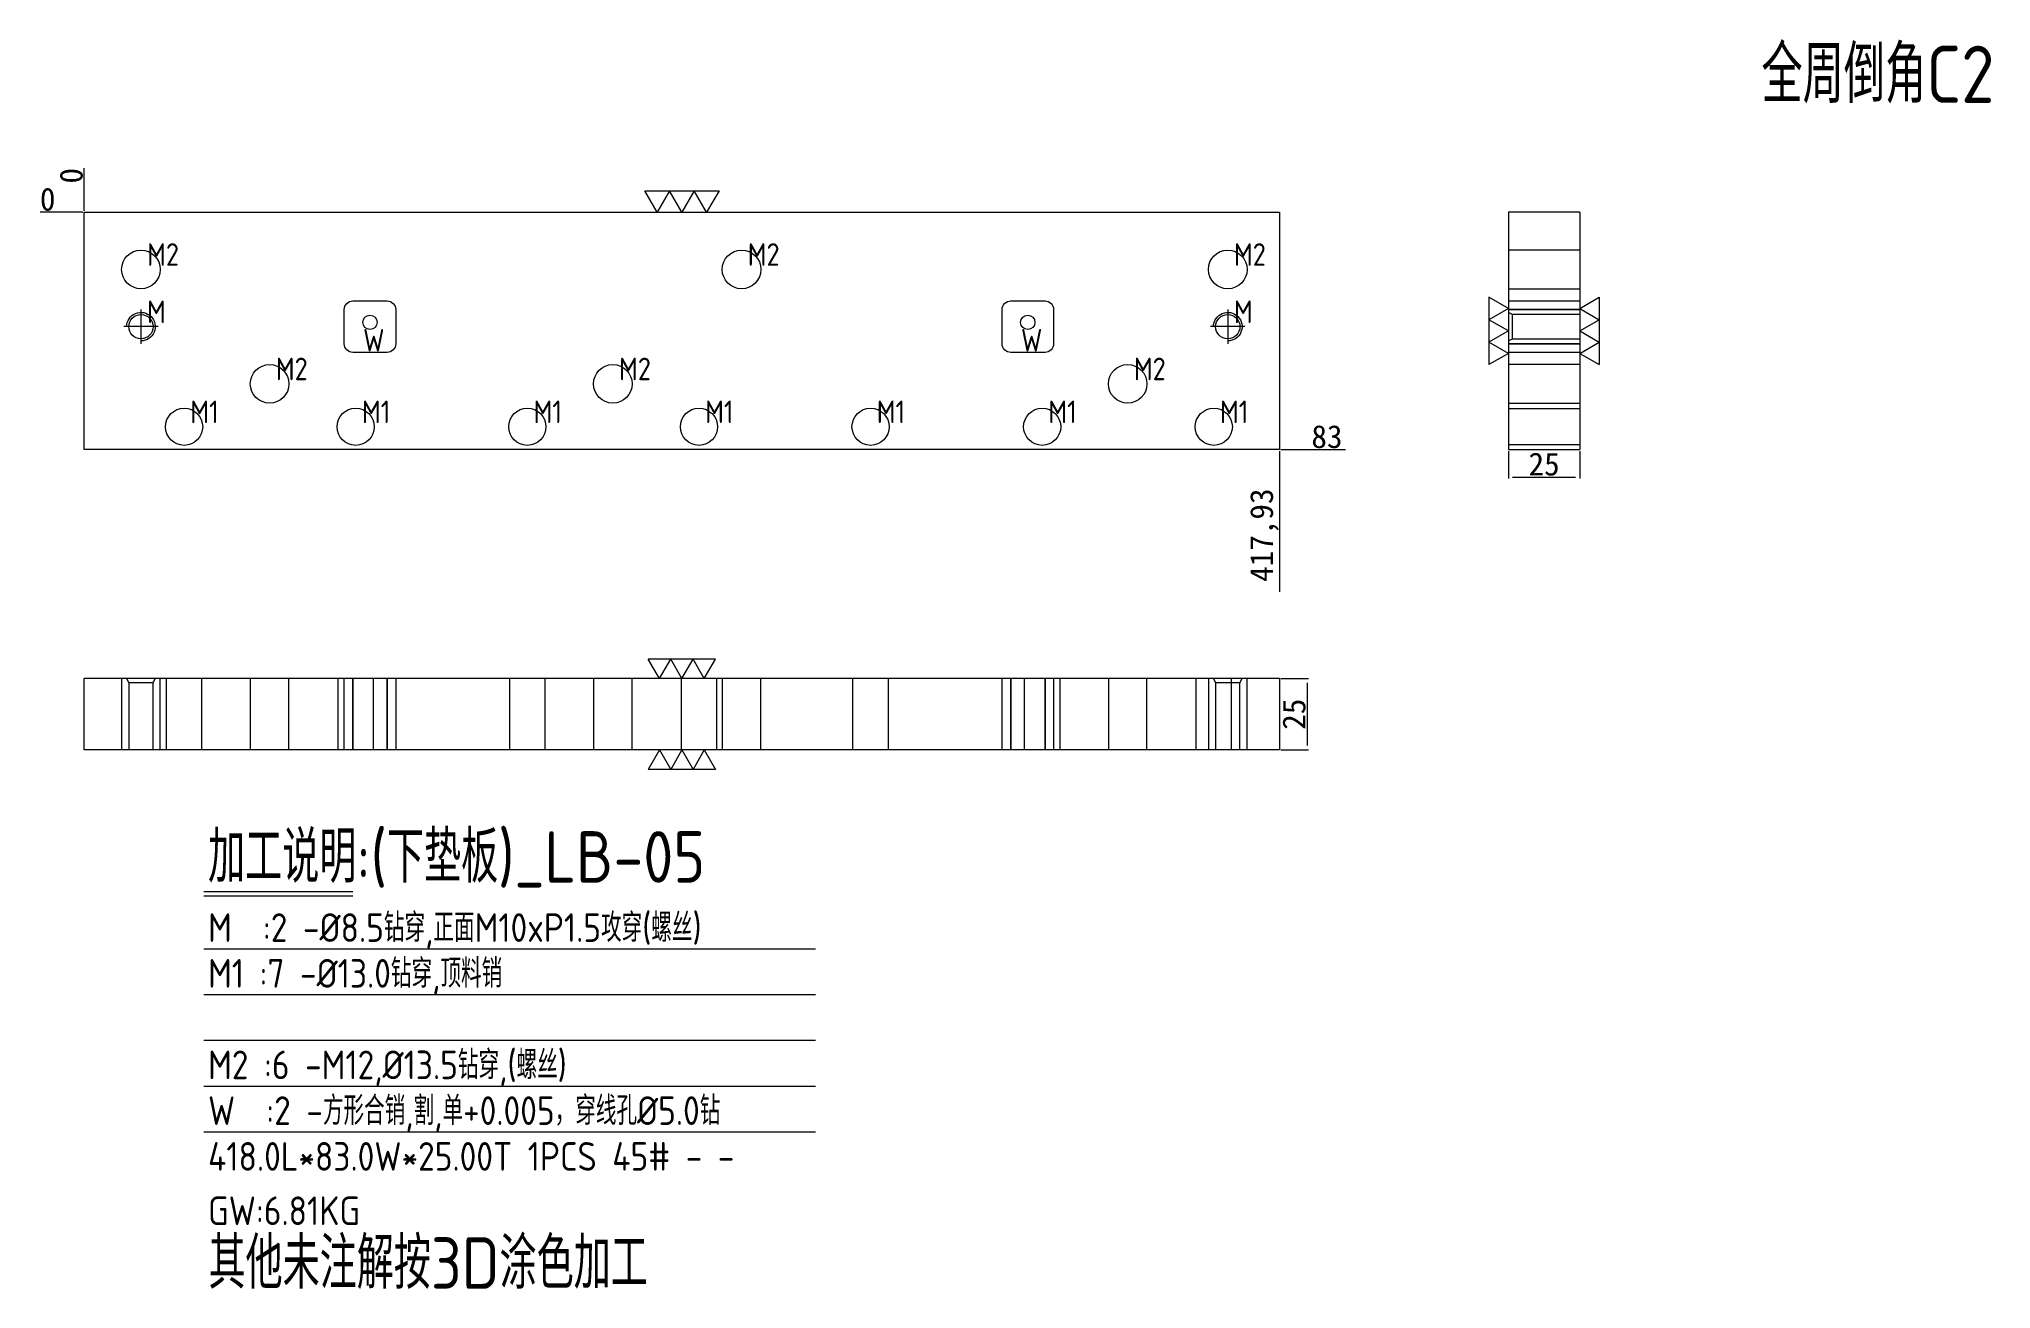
# Model space of a CAD drawing. Header units: millimetres. Extents: x 13519 to 14202, y 34148 to 34585.
import ezdxf

# ---------------------------------------------------------------- set-up
doc = ezdxf.new("R2010")
doc.units = ezdxf.units.MM
doc.linetypes.add('DASHED', pattern=[0])
doc.layers.add('dim', color=4, linetype='Continuous')
doc.layers.add('dim_temp', color=161, linetype='Continuous', lineweight=9)
doc.layers.add('LB', color=7, linetype='Continuous', true_color=0xffffff)
doc.layers.add('U1', color=7, linetype='Continuous', true_color=0xffffff)
doc.styles.add('_PUG_ERP', font='txt')
doc.styles.add('gbenor', font='gbenor.shx', dxfattribs={"bigfont": 'gbcbig'})
doc.dimstyles.new('_PUG_ERP', dxfattribs={"dimtxt": 8, "dimasz": 1.5, "dimexe": 0.5, "dimexo": 0.5, "dimgap": 0.5, "dimtad": 1, "dimtxsty": '_PUG_ERP', "dimblk": 'CLOSEDBLANK', "dimcen": 0, "dimclrd": 4, "dimclre": 4, "dimclrt": 3, "dimazin": 3, "dimtfac": 1, "dimtmove": 0, "dimatfit": 3, "dimldrblk": 'CLOSEDBLANK', "dimlwd": 9, "dimlwe": 9})

# ---------------------------------------------------------------- blocks, each defined once
blk = doc.blocks.new('*D1266')
at = {"layer": 'Defpoints', "color": 0}
for p in [(13535.06, 34524.76), (13952.99, 34441.76), (13962.59, 34441.76)]:
    blk.add_point(p, dxfattribs=at)
at = {"layer": 'dim_temp', "color": 4, "lineweight": 9}
blk.add_line((13953.49, 34441.76), (13976.04, 34441.76), dxfattribs=at)
at = {"layer": 'dim_temp', "color": 3, "lineweight": 18, "insert": (13969.56, 34446.26), "char_height": 8, "attachment_point": 5, "style": '_PUG_ERP'}
blk.add_mtext('83', dxfattribs=at)
blk = doc.blocks.new('_ClosedBlank')
blk = doc.blocks.new('*D1267')
at = {"layer": 'Defpoints', "color": 0}
for p in [(13525.46, 34524.76), (13535.06, 34524.76), (13535.06, 34524.76)]:
    blk.add_point(p, dxfattribs=at)
at = {"layer": 'dim_temp', "color": 4, "lineweight": 9}
blk.add_line((13534.56, 34524.76), (13519.63, 34524.76), dxfattribs=at)
at = {"layer": 'dim_temp', "color": 3, "lineweight": 18, "insert": (13522.29, 34529.26), "char_height": 8, "attachment_point": 5, "style": '_PUG_ERP'}
blk.add_mtext('0', dxfattribs=at)
blk = doc.blocks.new('*D1268')
at = {"layer": 'Defpoints', "color": 0}
for p in [(13535.06, 34534.36), (13535.06, 34524.76), (13535.06, 34524.76)]:
    blk.add_point(p, dxfattribs=at)
at = {"layer": 'dim_temp', "color": 4, "lineweight": 9}
blk.add_line((13535.06, 34525.26), (13535.06, 34540.19), dxfattribs=at)
at = {"layer": 'dim_temp', "color": 3, "lineweight": 18, "insert": (13530.56, 34537.52), "char_height": 8, "attachment_point": 5, "rotation": 90, "style": '_PUG_ERP'}
blk.add_mtext('0', dxfattribs=at)
blk = doc.blocks.new('*D1269')
at = {"layer": 'Defpoints', "color": 0}
for p in [(13535.06, 34524.76), (13952.99, 34441.76), (13952.99, 34432.16)]:
    blk.add_point(p, dxfattribs=at)
at = {"layer": 'dim_temp', "color": 4, "lineweight": 9}
for p, q in [((13952.99, 34441.26), (13952.99, 34438.16)), ((13952.99, 34438.16), (13952.99, 34435.16)), ((13952.99, 34435.16), (13952.99, 34392.04))]:
    blk.add_line(p, q, dxfattribs=at)
at = {"layer": 'dim_temp', "color": 3, "lineweight": 18, "insert": (13947.73, 34411.85), "char_height": 8, "attachment_point": 5, "rotation": 90, "style": '_PUG_ERP'}
blk.add_mtext('417,93', dxfattribs=at)
blk = doc.blocks.new('*D1270')
at = {"layer": 'Defpoints', "color": 0}
for p in [(13952.99, 34361.76), (13952.99, 34336.76), (13962.59, 34336.76)]:
    blk.add_point(p, dxfattribs=at)
at = {"layer": 'dim_temp', "color": 4, "lineweight": 9}
for p, q in [((13953.49, 34361.76), (13963.09, 34361.76)), ((13962.59, 34360.26), (13962.59, 34338.26)), ((13953.49, 34336.76), (13963.09, 34336.76))]:
    blk.add_line(p, q, dxfattribs=at)
at = {"layer": 'dim_temp', "color": 3, "lineweight": 18, "insert": (13958.09, 34349.26), "char_height": 8, "attachment_point": 5, "rotation": 90, "style": '_PUG_ERP'}
blk.add_mtext('25', dxfattribs=at)
blk = doc.blocks.new('*D1271')
at = {"layer": 'Defpoints', "color": 0}
for p in [(14032.99, 34441.76), (14057.99, 34441.76), (14057.99, 34432.16)]:
    blk.add_point(p, dxfattribs=at)
at = {"layer": 'dim_temp', "color": 4, "lineweight": 9}
for p, q in [((14032.99, 34441.26), (14032.99, 34431.66)), ((14057.99, 34441.26), (14057.99, 34431.66)), ((14034.49, 34432.16), (14056.49, 34432.16))]:
    blk.add_line(p, q, dxfattribs=at)
at = {"layer": 'dim_temp', "color": 3, "lineweight": 18, "insert": (14045.49, 34436.66), "char_height": 8, "attachment_point": 5, "style": '_PUG_ERP'}
blk.add_mtext('25', dxfattribs=at)

msp = doc.modelspace()

# ---------------------------------------------------------------- linework, layer by layer
at = {"layer": 'dim', "color": 20, "linetype": 'Continuous', "lineweight": 18}
for p, q in [((14032.988, 34491.092), (14026.202, 34495.01)), ((14026.202, 34495.01), (14026.202, 34471.502)), ((14057.988, 34491.092), (14064.774, 34495.01)), ((14064.774, 34495.01), (14064.774, 34471.502)), ((14032.988, 34491.092), (14026.202, 34487.174)), ((14032.988, 34483.256), (14026.202, 34487.174)), ((14057.988, 34491.092), (14064.774, 34487.174)), ((14057.988, 34483.256), (14064.774, 34487.174)), ((14032.988, 34483.256), (14026.202, 34479.338)), ((14032.988, 34475.42), (14026.202, 34479.338)), ((14057.988, 34483.256), (14064.774, 34479.338)), ((14057.988, 34475.42), (14064.774, 34479.338)), ((14032.988, 34475.42), (14026.202, 34471.502)), ((14057.988, 34475.42), (14064.774, 34471.502)), ((13736.188, 34361.756), (13732.27, 34368.542)), ((13755.779, 34368.542), (13732.27, 34368.542)), ((13736.188, 34361.756), (13740.106, 34368.542)), ((13744.024, 34361.756), (13740.106, 34368.542)), ((13744.024, 34361.756), (13747.942, 34368.542)), ((13751.86, 34361.756), (13747.942, 34368.542)), ((13751.86, 34361.756), (13755.779, 34368.542)), ((13736.188, 34336.756), (13732.27, 34329.97)), ((13736.188, 34336.756), (13740.106, 34329.97)), ((13744.024, 34336.756), (13740.106, 34329.97)), ((13744.024, 34336.756), (13747.942, 34329.97)), ((13751.86, 34336.756), (13747.942, 34329.97)), ((13751.86, 34336.756), (13755.779, 34329.97)), ((13755.779, 34329.97), (13732.27, 34329.97))]:
    msp.add_line(p, q, dxfattribs=at)
at = {"layer": 'dim', "color": 8, "linetype": 'Continuous', "lineweight": 18}
for p, q in [((13576.853, 34287.256), (13629.017, 34287.256)), ((13576.853, 34285.756), (13629.017, 34285.756)), ((13576.853, 34267.256), (13790.693, 34267.256)), ((13576.853, 34251.256), (13790.693, 34251.256)), ((13576.853, 34235.256), (13790.693, 34235.256)), ((13576.853, 34235.256), (13790.693, 34235.256)), ((13576.853, 34219.256), (13790.693, 34219.256)), ((13576.853, 34203.256), (13790.693, 34203.256))]:
    msp.add_line(p, q, dxfattribs=at)
at = {"layer": 'dim', "lineweight": 18}
msp.add_lwpolyline([(13757.015, 34532.256), (13752.685, 34524.756), (13748.354, 34532.256), (13744.024, 34524.756), (13739.694, 34532.256), (13735.364, 34524.756), (13731.034, 34532.256), (13757.015, 34532.256)], close=True, dxfattribs=at)
at = {"layer": 'LB', "color": 135, "linetype": 'Continuous', "lineweight": 18}
for p, q in [((14032.988, 34524.756), (14032.988, 34441.756)), ((14057.988, 34524.756), (14032.988, 34524.756)), ((14057.988, 34524.756), (14057.988, 34441.756)), ((14032.988, 34441.756), (14057.988, 34441.756)), ((13535.061, 34336.756), (13535.061, 34361.756)), ((13952.988, 34361.756), (13535.061, 34361.756)), ((13952.988, 34361.756), (13952.988, 34336.756)), ((13952.988, 34336.756), (13535.061, 34336.756))]:
    msp.add_line(p, q, dxfattribs=at)
at = {"layer": 'LB', "color": 31, "linetype": 'DASHED', "lineweight": 13, "ltscale": 0.419335}
for p, q in [((14057.988, 34511.509), (14032.988, 34511.509)), ((14032.988, 34498.002), (14057.988, 34498.002)), ((14057.988, 34471.509), (14032.988, 34471.509)), ((14032.988, 34458.002), (14057.988, 34458.002)), ((13548.135, 34361.756), (13548.135, 34336.756)), ((13561.642, 34336.756), (13561.642, 34361.756)), ((13593.135, 34361.756), (13593.135, 34336.756)), ((13606.642, 34336.756), (13606.642, 34361.756)), ((13713.135, 34361.756), (13713.135, 34336.756)), ((13726.642, 34336.756), (13726.642, 34361.756)), ((13758.135, 34361.756), (13758.135, 34336.756)), ((13771.642, 34336.756), (13771.642, 34361.756)), ((13893.135, 34361.756), (13893.135, 34336.756)), ((13906.642, 34336.756), (13906.642, 34361.756)), ((13928.135, 34361.756), (13928.135, 34336.756)), ((13941.642, 34336.756), (13941.642, 34361.756))]:
    msp.add_line(p, q, dxfattribs=at)
at = {"layer": 'LB', "color": 1, "linetype": 'DASHED', "lineweight": 13, "ltscale": 0.419335}
msp.add_line((14032.988, 34493.756), (14057.988, 34493.756), dxfattribs=at)
at = {"layer": 'LB', "color": 155, "linetype": 'DASHED', "lineweight": 13, "ltscale": 0.419335}
for p, q in [((14032.988, 34490.756), (14057.988, 34490.756)), ((14057.988, 34490.756), (14032.988, 34490.756)), ((14032.988, 34490.756), (14057.988, 34490.756)), ((14057.988, 34490.756), (14032.988, 34490.756)), ((14057.988, 34478.756), (14032.988, 34478.756)), ((14032.988, 34478.756), (14057.988, 34478.756)), ((14057.988, 34478.756), (14032.988, 34478.756)), ((14032.988, 34478.756), (14057.988, 34478.756)), ((13628.988, 34336.756), (13628.988, 34361.756)), ((13628.988, 34361.756), (13628.988, 34336.756)), ((13640.988, 34361.756), (13640.988, 34336.756)), ((13640.988, 34336.756), (13640.988, 34361.756)), ((13858.988, 34336.756), (13858.988, 34361.756)), ((13858.988, 34361.756), (13858.988, 34336.756)), ((13870.988, 34361.756), (13870.988, 34336.756)), ((13870.988, 34336.756), (13870.988, 34361.756))]:
    msp.add_line(p, q, dxfattribs=at)
at = {"layer": 'LB', "color": 5, "linetype": 'DASHED', "lineweight": 13, "ltscale": 0.419335}
for p, q in [((14034.482, 34489.009), (14032.988, 34489.756)), ((14057.988, 34489.009), (14034.482, 34489.009)), ((14034.482, 34484.756), (14034.482, 34489.009)), ((14034.482, 34480.503), (14034.482, 34484.756)), ((14032.988, 34479.756), (14034.482, 34480.503)), ((14034.482, 34480.503), (14057.988, 34480.503)), ((14057.988, 34456.008), (14032.988, 34456.008)), ((14032.988, 34443.503), (14057.988, 34443.503)), ((13549.888, 34361.756), (13550.635, 34360.262)), ((13559.141, 34360.262), (13559.888, 34361.756)), ((13563.736, 34361.756), (13563.736, 34336.756)), ((13576.241, 34336.756), (13576.241, 34361.756)), ((13623.736, 34361.756), (13623.736, 34336.756)), ((13636.241, 34336.756), (13636.241, 34361.756)), ((13683.736, 34361.756), (13683.736, 34336.756)), ((13696.241, 34336.756), (13696.241, 34361.756)), ((13743.736, 34361.756), (13743.736, 34336.756)), ((13756.241, 34336.756), (13756.241, 34361.756)), ((13803.736, 34361.756), (13803.736, 34336.756)), ((13816.241, 34336.756), (13816.241, 34361.756)), ((13863.736, 34361.756), (13863.736, 34336.756)), ((13876.241, 34336.756), (13876.241, 34361.756)), ((13923.736, 34361.756), (13923.736, 34336.756)), ((13929.888, 34361.756), (13930.635, 34360.262)), ((13936.241, 34336.756), (13936.241, 34361.756)), ((13939.141, 34360.262), (13939.888, 34361.756)), ((13550.635, 34360.262), (13550.635, 34336.756)), ((13559.141, 34360.262), (13550.635, 34360.262)), ((13559.141, 34336.756), (13559.141, 34360.262)), ((13930.635, 34360.262), (13930.635, 34336.756)), ((13939.141, 34360.262), (13930.635, 34360.262)), ((13939.141, 34336.756), (13939.141, 34360.262))]:
    msp.add_line(p, q, dxfattribs=at)
at = {"layer": 'LB', "color": 135, "linetype": 'DASHED', "lineweight": 13, "ltscale": 0.419335}
for p, q in [((14057.988, 34475.756), (14032.988, 34475.756)), ((13625.988, 34336.756), (13625.988, 34361.756)), ((13643.988, 34361.756), (13643.988, 34336.756)), ((13855.988, 34336.756), (13855.988, 34361.756)), ((13873.988, 34361.756), (13873.988, 34336.756))]:
    msp.add_line(p, q, dxfattribs=at)
at = {"layer": 'LB', "color": 135, "lineweight": 18}
msp.add_lwpolyline([(13952.988, 34524.756), (13952.988, 34441.756), (13535.061, 34441.756), (13535.061, 34524.756)], close=True, dxfattribs=at)
at = {"layer": 'LB', "color": 1, "lineweight": 18}
for points in [[(13628.988, 34493.756), (13640.988, 34493.756, -0.4142136), (13643.988, 34490.756), (13643.988, 34478.756, -0.4142136), (13640.988, 34475.756), (13628.988, 34475.756, -0.4142136), (13625.988, 34478.756), (13625.988, 34490.756, -0.4142136)], [(13858.988, 34493.756), (13870.988, 34493.756, -0.4142136), (13873.988, 34490.756), (13873.988, 34478.756, -0.4142136), (13870.988, 34475.756), (13858.988, 34475.756, -0.4142136), (13855.988, 34478.756), (13855.988, 34490.756, -0.4142136)]]:
    msp.add_lwpolyline(points, format="xyb", close=True, dxfattribs=at)
for points in [[(13560.888, 34484.756), (13548.888, 34484.756)], [(13554.888, 34490.756), (13554.888, 34478.756)], [(13940.888, 34484.756), (13928.888, 34484.756)], [(13934.888, 34490.756), (13934.888, 34478.756)]]:
    msp.add_lwpolyline(points, dxfattribs=at)
at = {"layer": 'LB', "color": 42, "lineweight": 18}
for points in [[(13549.888, 34484.756, -2.4142136), (13554.888, 34479.756)], [(13929.888, 34484.756, -2.4142136), (13934.888, 34479.756)]]:
    msp.add_lwpolyline(points, format="xyb", dxfattribs=at)
at = {"layer": 'LB', "color": 42, "linetype": 'Continuous', "lineweight": 18}
for centre, radius in [((13554.888, 34504.756), 6.753), ((13764.888, 34504.756), 6.753), ((13934.888, 34504.756), 6.753), ((13554.888, 34484.756), 4.253), ((13634.961, 34486.256), 2.5), ((13864.961, 34486.256), 2.5), ((13934.888, 34484.756), 4.253), ((13599.888, 34464.756), 6.753), ((13719.888, 34464.756), 6.753), ((13899.888, 34464.756), 6.753)]:
    msp.add_circle(centre, radius, dxfattribs=at)
at = {"layer": 'LB', "color": 3, "linetype": 'Continuous', "lineweight": 18}
for centre in [(13569.988, 34449.756), (13629.988, 34449.756), (13689.988, 34449.756), (13749.988, 34449.756), (13809.988, 34449.756), (13869.988, 34449.756), (13929.988, 34449.756)]:
    msp.add_circle(centre, 6.5, dxfattribs=at)

# ---------------------------------------------------------------- texts
at = {"layer": 'dim', "color": 4, "lineweight": 18, "style": 'gbenor'}
for s, height, p in [('M2', 7.9, (13557.048, 34506.028)), ('M2', 7.9, (13767.048, 34506.028)), ('M2', 7.9, (13937.048, 34506.028)), ('M', 7.9, (13557.013, 34486.011)), ('M', 7.9, (13937.013, 34486.011)), ('W', 7.9, (13632.558, 34476.061)), ('W', 7.9, (13862.558, 34476.061)), ('M2', 7.9, (13602.048, 34466.028)), ('M2', 7.9, (13722.048, 34466.028)), ('M2', 7.9, (13902.048, 34466.028)), ('M1', 7.9, (13572.153, 34451.031)), ('M1', 7.9, (13632.153, 34451.031)), ('M1', 7.9, (13692.153, 34451.031)), ('M1', 7.9, (13752.153, 34451.031)), ('M1', 7.9, (13812.153, 34451.031)), ('M1', 7.9, (13872.153, 34451.031)), ('M1', 7.9, (13932.153, 34451.031)), ('加工说明:(下垫板)_LB-05', 18, (13578.369, 34290.362)), ('M  :2 -%%c8.5钻穿,正面M10xP1.5攻穿(螺丝)', 10, (13578.353, 34269.648)), ('M1 :7 -%%c13.0钻穿,顶料销', 10, (13578.353, 34253.648)), ('M2 :6 -M12,%%c13.5钻穿,(螺丝)', 10, (13578.353, 34221.648)), ('418.0L*83.0W*25.00T 1PCS 45# - - ', 10, (13578.353, 34189.648)), ('GW:6.81KG ', 10, (13578.353, 34170.648))]:
    msp.add_text(s, height=height, dxfattribs=at).set_placement(p)
at = {"layer": 'dim', "color": 1, "lineweight": 18, "style": 'gbenor'}
msp.add_text('W  :2 -方形合销,割,单+0.005，穿线孔%%c5.0钻', height=10, dxfattribs=at).set_placement((13578.353, 34205.648))
at = {"layer": 'dim', "color": 21, "lineweight": 18, "style": 'gbenor'}
msp.add_text('其他未注解按3D涂色加工', height=18, dxfattribs=at).set_placement((13578.521, 34148.362))
at = {"layer": 'U1', "color": 3, "lineweight": 18, "style": 'gbenor'}
msp.add_text('全周倒角C2', height=20, dxfattribs=at).set_placement((14121.469, 34562.975))

# ---------------------------------------------------------------- dimensions: what is measured, and where the dimension line sits
at = {"layer": 'dim_temp', "lineweight": 18}
for feature_location, offset, dtype, origin, picture, middle in [((13535.060590521, 34524.755732067), (0, 9.6), 1, (13535.060590521, 34524.755732067), '*D1268', (13530.560590521, 34537.522398733)), ((13535.060590521, 34524.755732067), (-9.6, 0), 0, (13535.060590521, 34524.755732067), '*D1267', (13522.293923854, 34529.255732067)), ((13952.988, 34441.756), (9.6, 0), 0, (13535.061, 34524.756), '*D1266', (13969.564, 34446.256)), ((13952.988, 34441.756), (0, -9.6), 1, (13535.061, 34524.756), '*D1269', (13947.726, 34411.846))]:
    dim = msp.add_ordinate_dim(feature_location=feature_location, offset=offset, dtype=dtype, origin=origin, dimstyle='_PUG_ERP', dxfattribs=at)
    dim.commit()
    dim.dimension.update_dxf_attribs({"geometry": picture, "text_midpoint": middle})
dim = msp.add_linear_dim(base=(14057.988, 34432.156), p1=(14032.988, 34441.756), p2=(14057.988, 34441.756), dimstyle='_PUG_ERP', dxfattribs=at)
dim.commit()
dim.dimension.update_dxf_attribs({"geometry": '*D1271', "text_midpoint": (14045.488, 34436.656)})
dim = msp.add_linear_dim(base=(13962.588, 34336.756), p1=(13952.988, 34361.756), p2=(13952.988, 34336.756), angle=90, dimstyle='_PUG_ERP', dxfattribs=at)
dim.commit()
dim.dimension.update_dxf_attribs({"geometry": '*D1270', "text_midpoint": (13958.088, 34349.256)})

doc.saveas('drawing.dxf')
